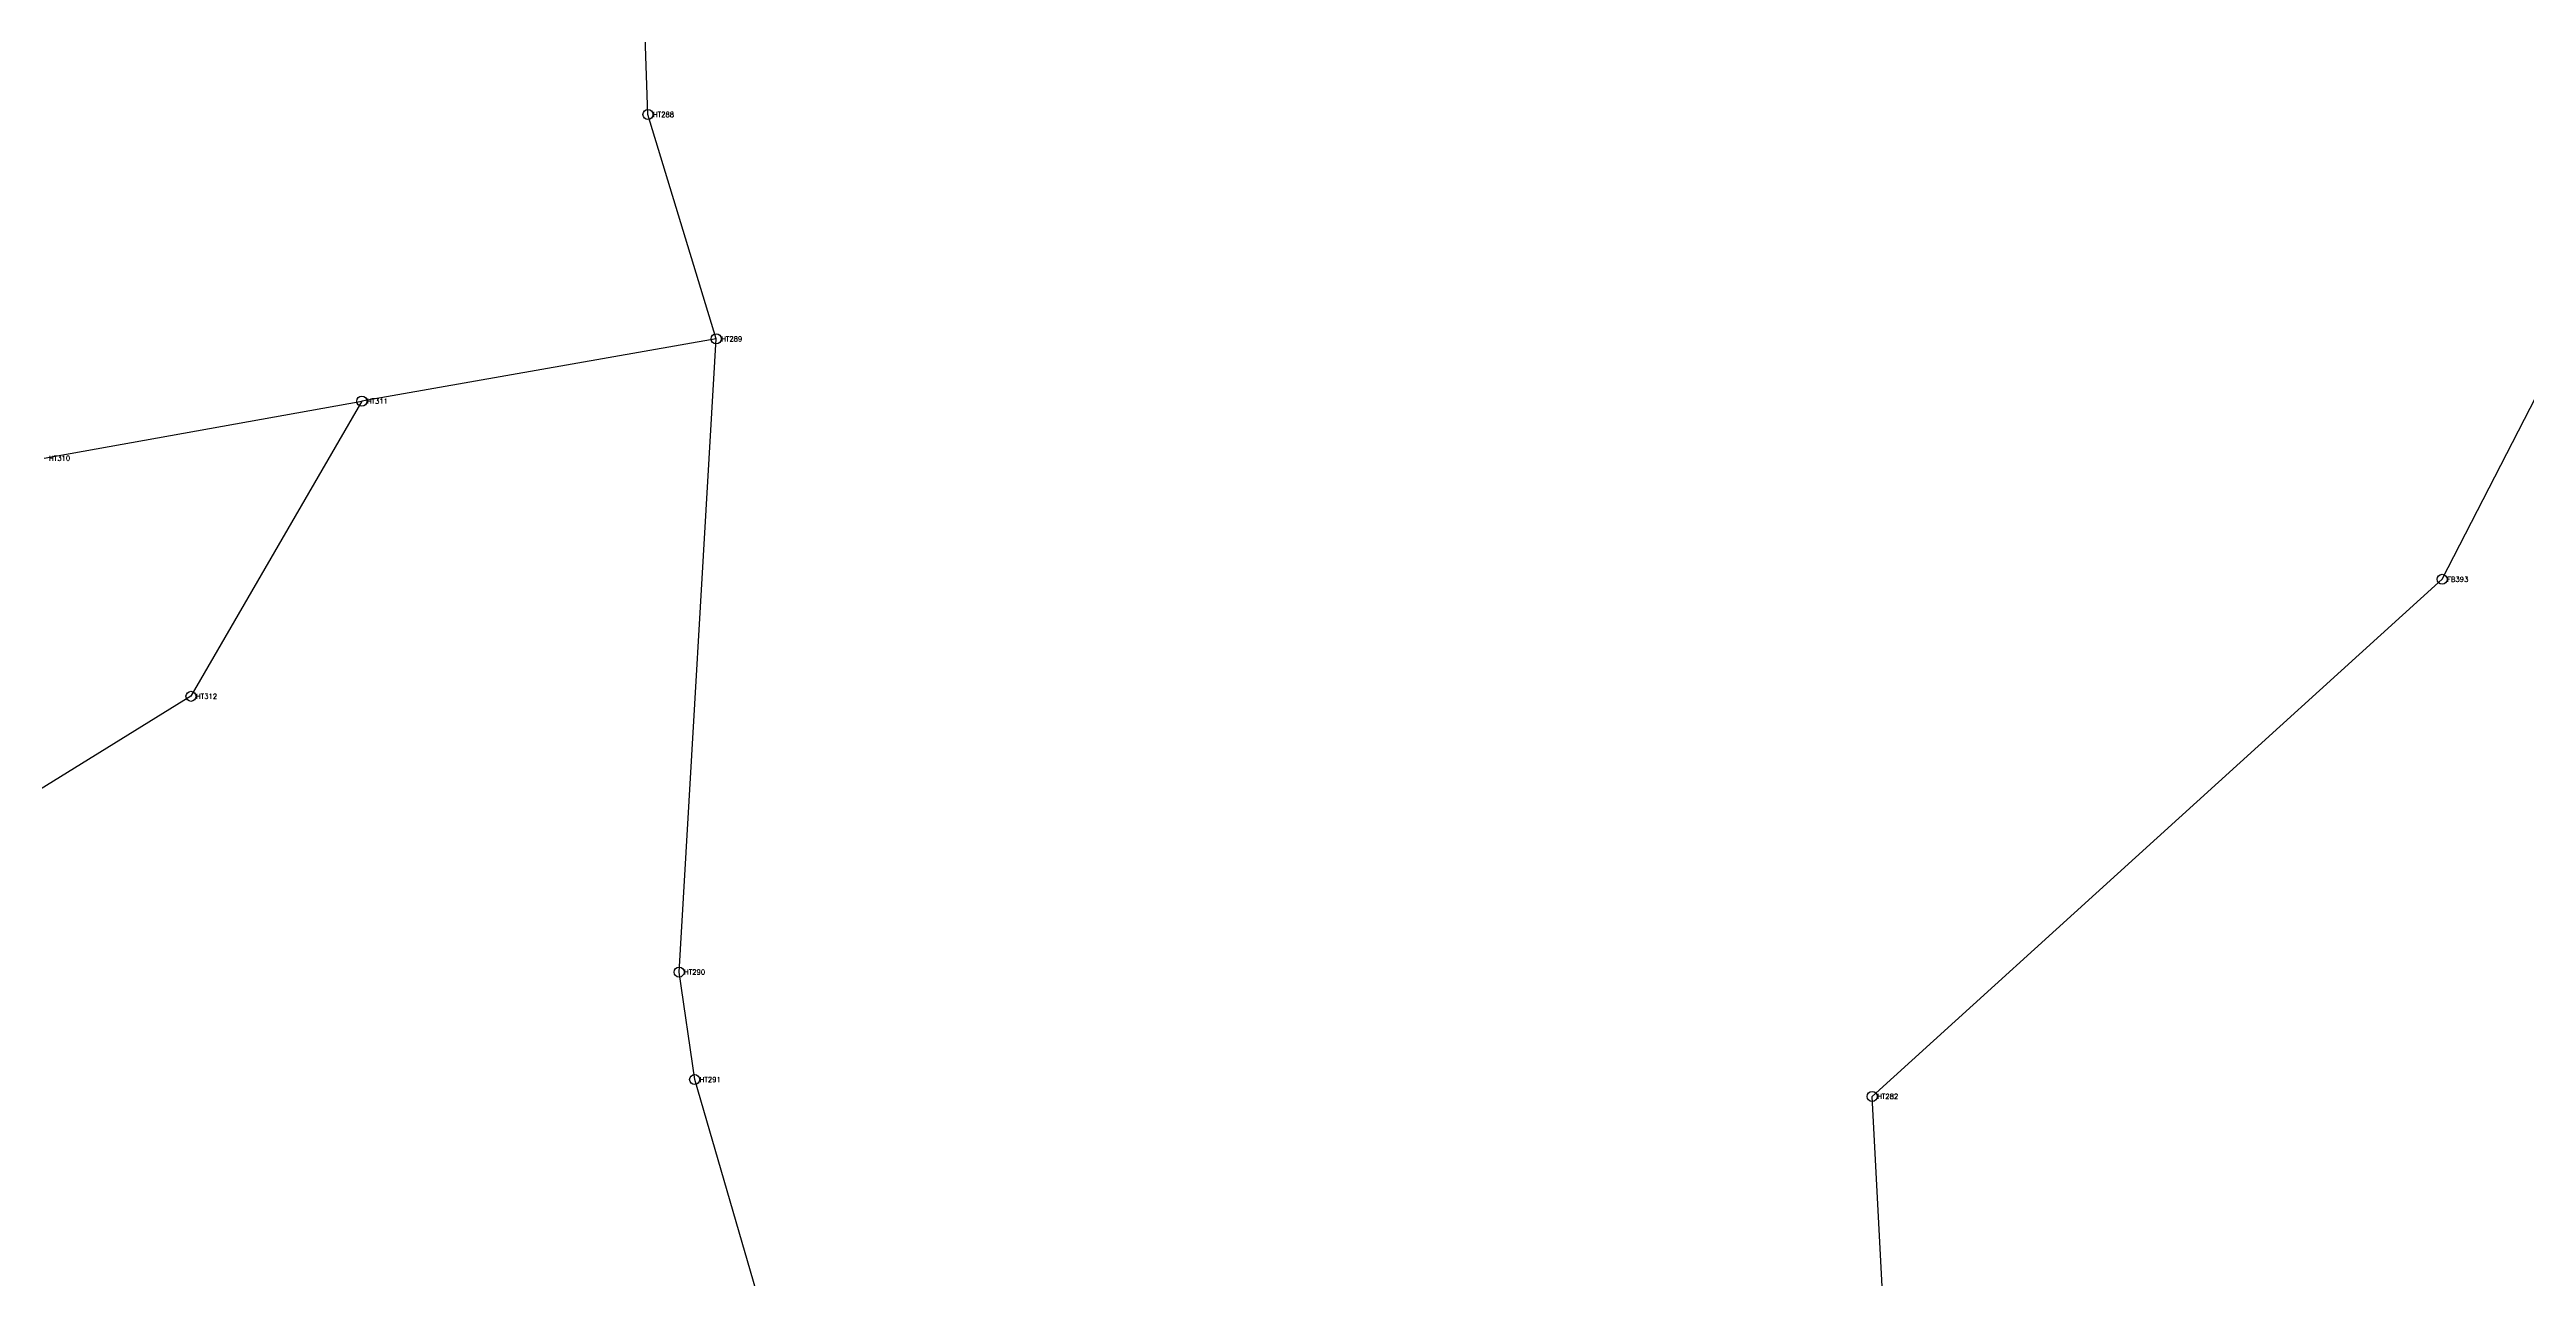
# Model space of a CAD drawing. Extents: x 249003 to 251270, y 2746050 to 2748778.
# Drawn here: x 249688.1 to 250181.7, y 2747088.1 to 2747333.2 of the extents above; entities that cross this region are included whole.
import ezdxf

# ---------------------------------------------------------------- set-up
doc = ezdxf.new("R2010")
doc.units = 0
doc.styles.get("Standard").update_dxf_attribs({"font": 'simplex'})

msp = doc.modelspace()

# ---------------------------------------------------------------- linework, layer by layer
at = {"color": 4}
for p, q in [((249807.325, 2747320.258), (249803.938, 2747419.515)), ((249820.917, 2747275.514), (249807.325, 2747320.258)), ((249820.917, 2747275.514), (249750.304, 2747263.098)), ((249813.52, 2747149.239), (249820.917, 2747275.514)), ((250164.859, 2747227.566), (250191.815, 2747279.924)), ((249686.982, 2747251.708), (249750.304, 2747263.098)), ((249750.304, 2747263.098), (249716.258, 2747204.229)), ((250051.28, 2747124.445), (250164.859, 2747227.566)), ((249716.258, 2747204.229), (249570.29, 2747114.134)), ((249816.632, 2747127.806), (249813.52, 2747149.239)), ((249830.125, 2747081.361), (249816.632, 2747127.806)), ((250053.747, 2747077.482), (250051.28, 2747124.445))]:
    msp.add_line(p, q, dxfattribs=at)
for centre in [(249807.325, 2747320.258), (249820.917, 2747275.514), (249750.304, 2747263.098), (250164.859, 2747227.566), (249716.258, 2747204.229), (249813.52, 2747149.239), (249816.632, 2747127.806), (250051.28, 2747124.445)]:
    msp.add_circle(centre, 1)

# ---------------------------------------------------------------- texts
at = {"color": 5}
for s, p in [('HT288', (249808.325, 2747319.758)), ('HT289', (249821.917, 2747275.014)), ('HT311', (249751.304, 2747262.598)), ('HT310', (249687.982, 2747251.208)), ('FB393', (250165.859, 2747227.066)), ('HT312', (249717.258, 2747203.729)), ('HT290', (249814.52, 2747148.739)), ('HT291', (249817.632, 2747127.306)), ('HT282', (250052.28, 2747123.945))]:
    msp.add_text(s, height=1, dxfattribs=at).set_placement(p)

doc.saveas('drawing.dxf')
